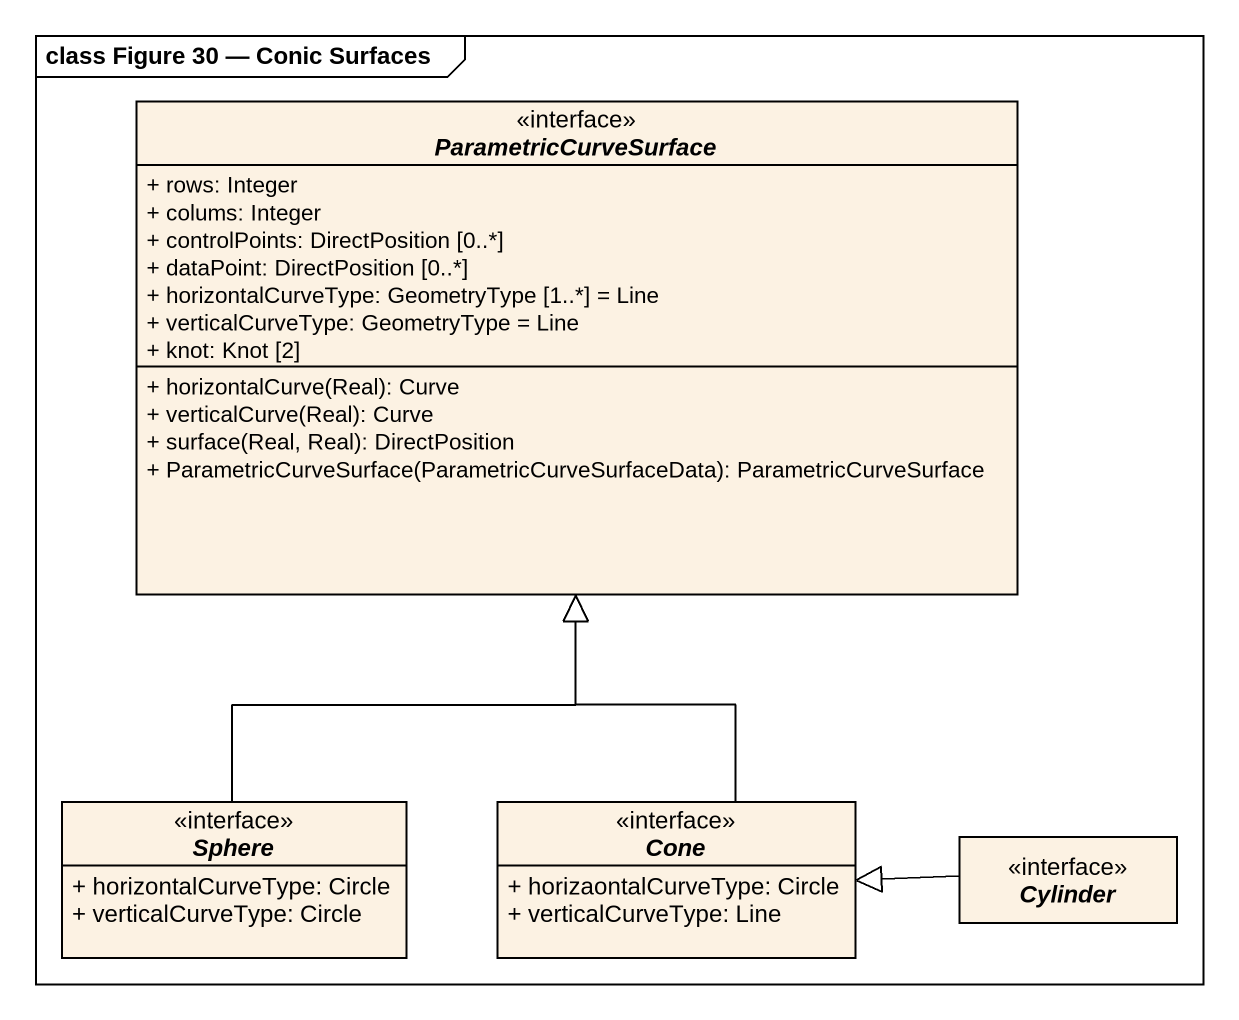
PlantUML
@startuml
mainframe class Figure 30 — Conic Surfaces
hide circle
hide empty members
skinparam classAttributeIconSize 0
interface ParametricCurveSurface {
  + rows: Integer
  + colums: Integer
  + controlPoints: DirectPosition [0..*]
  + dataPoint: DirectPosition [0..*]
  + horizontalCurveType: GeometryType [1..*] = Line
  + verticalCurveType: GeometryType = Line
  + knot: Knot [2]
  + horizontalCurve(Real): Curve
  + verticalCurve(Real): Curve
  + surface(Real, Real): DirectPosition
  + ParametricCurveSurface(ParametricCurveSurfaceData): ParametricCurveSurface
}
interface Sphere {
  + horizontalCurveType: Circle
  + verticalCurveType: Circle
}
interface Cone {
  + horizaontalCurveType: Circle
  + verticalCurveType: Line
}
interface Cylinder
Sphere -up-|> ParametricCurveSurface
Cone -up-|> ParametricCurveSurface
Cylinder -left-|> Cone
@enduml
